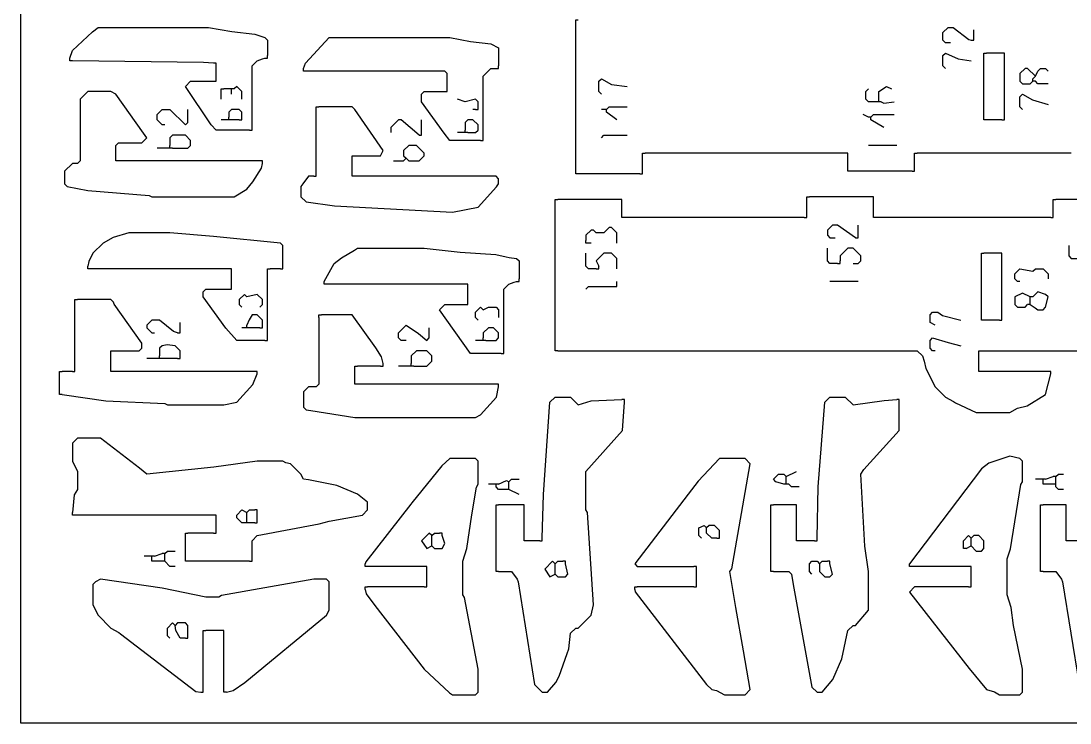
# Model space of a CAD drawing. Extents: x 46 to 1664, y 39 to 1996.
# Drawn here: x 692 to 1100.5, y 722 to 995.5 of the extents above; entities that cross this region are included whole.
import ezdxf

# ---------------------------------------------------------------- set-up
doc = ezdxf.new("R2010")
doc.units = 0
doc.layers.get('0').update_dxf_attribs({"linetype": 'CONTINUOUS'})

msp = doc.modelspace()

# ---------------------------------------------------------------- linework, layer by layer
at = {"color": 7, "linetype": 'CONTINUOUS'}
for points in [[(692, 723), (692, 1326), (694, 1328), (1662, 1328)], [(711, 981), (712, 984), (719.846154, 991.230769), (722, 993), (765, 993), (774.04878, 991.439024), (783.1, 990.3), (787, 989), (788, 988), (788, 982)], [(908, 995), (908, 996), (909, 996)], [(908, 937), (908, 995)], [(1054, 987), (1052, 987), (1051, 988), (1051, 991), (1053, 993), (1055, 993), (1061.153846, 988.230769), (1062, 988)], [(802, 977), (802.8, 979.1), (812, 989), (859, 989), (867.04878, 987.439024), (874.95122, 986.560976), (878, 985), (878, 978)], [(1062, 988), (1063, 988), (1063, 989)], [(1063, 989), (1063, 992)], [(712, 980), (711, 980), (711, 981)], [(782, 954), (782, 978), (784, 980), (786.1, 980.8), (787, 981)], [(787, 981), (788, 981), (788, 982)], [(1052, 977), (1051, 978), (1051, 982), (1052, 983), (1056.9, 980.7), (1062, 980)], [(1067, 982), (1067, 983), (1068, 983)], [(1067, 958), (1067, 982)], [(1074, 983), (1068, 983)], [(1075, 982), (1075, 983), (1074, 983)], [(1075, 958), (1075, 982)], [(767, 979), (763.076923, 979.384615), (712, 980)], [(768, 978), (768, 979), (767, 979)], [(768, 973), (768, 978)], [(803, 976), (802, 976), (802, 977)], [(872, 950), (872, 974), (875, 977), (877, 977)], [(877, 977), (878, 977), (878, 978)], [(1087, 974), (1084, 977), (1083, 977), (1081, 975), (1081, 972), (1082, 971), (1085, 971), (1086, 972)], [(1087, 974), (1088, 976), (1089, 977), (1091, 977), (1092, 976)], [(767, 972), (768, 972), (768, 973)], [(858, 969), (858, 975), (857, 976), (803, 976)], [(918, 967), (917, 968), (917, 972), (918, 973), (921.9, 970.8), (928, 970)], [(1086, 973), (1087, 974)], [(1086, 972), (1086, 973)], [(781, 953), (768, 953), (766, 955), (756, 970), (758, 972), (767, 972)], [(770, 968), (770, 969), (771, 969)], [(773, 969), (771, 969)], [(774, 969), (773, 969)], [(775, 969), (774, 969)], [(774, 968), (774, 969)], [(778, 965), (778, 968), (776, 970), (775, 969)], [(857, 968), (858, 968), (858, 969)], [(1025, 964), (1022, 964), (1021, 965), (1021, 968), (1022, 969)], [(1026, 965), (1026, 968), (1029, 970), (1031, 969)], [(1087, 972), (1086, 972)], [(1092, 971), (1088, 971), (1087, 972)], [(729, 942), (729, 947), (730, 948), (739, 948), (741, 950), (739.769231, 951.846154), (729, 967), (727, 968), (718, 968), (715, 965), (715, 941), (714, 940), (712, 940), (709, 937), (709, 932), (710, 931), (718.035294, 929.458824), (741.962069, 927.544828), (743, 927), (775, 927), (780, 930), (782.24, 932.82), (785.7, 938.1), (786, 940)], [(770, 965), (770, 968)], [(774, 967), (774, 968)], [(871, 949), (859, 949), (856.769231, 951.846154), (848, 964), (848, 967), (849, 968), (857, 968)], [(870, 962), (870, 964), (869, 965), (865, 964), (862, 965)], [(1026, 964), (1026, 965)], [(1082, 961), (1081, 962), (1081, 966), (1082, 967), (1085.9, 964.8), (1092, 963)], [(748, 955), (747, 955), (745, 957), (745, 959), (747, 961), (750, 961), (756, 955), (757, 956), (757, 961)], [(778, 958), (778, 960), (777, 961), (774, 961), (773, 960), (773, 958)], [(807, 961), (807, 962), (808, 962)], [(807, 936), (807, 961)], [(822, 943), (832, 943), (833, 945), (822, 961), (821, 962), (808, 962)], [(869, 961), (868, 961)], [(869, 961), (870, 961), (870, 962)], [(919, 961), (918, 961)], [(920, 961), (919, 961)], [(920, 961), (921, 962), (928, 962)], [(920, 960), (920, 961)], [(924, 957), (920, 960)], [(1026, 964), (1025, 964)], [(1027, 964), (1026, 964)], [(1027, 964), (1028, 963.5), (1032, 964)], [(772, 957), (770, 957)], [(773, 957), (772, 957)], [(773, 957), (773, 958)], [(774, 957), (773, 957)], [(777, 957), (774, 957)], [(777, 957), (778, 957), (778, 958)], [(847, 951), (840, 957), (839, 957), (836, 954), (836, 952)], [(848, 952), (848, 957)], [(866, 952), (869, 952), (870, 953), (870, 955), (868, 957), (866, 957), (865, 956), (865, 953)], [(1022, 958), (1020, 959)], [(1023, 958), (1022, 958)], [(1023, 958), (1024, 959), (1032, 959)], [(1023, 957), (1023, 958)], [(1028, 954), (1023, 957)], [(1068, 957), (1067, 957), (1067, 958)], [(1074, 957), (1068, 957)], [(1074, 957), (1075, 957), (1075, 958)], [(781, 953), (782, 953), (782, 954)], [(847, 951), (848, 951), (848, 952)], [(864, 952), (862, 952)], [(865, 952), (864, 952)], [(865, 952), (865, 953)], [(866, 952), (865, 952)], [(751, 946), (757, 946), (758, 947), (758, 949), (756, 951), (751, 951), (750, 950), (750, 947)], [(871, 949), (872, 949), (872, 950)], [(918, 950), (919, 951), (928, 951)], [(749, 946), (745, 946)], [(750, 946), (749, 946)], [(750, 946), (750, 947)], [(751, 946), (750, 946)], [(842, 942), (843, 941), (847, 941), (849, 943), (849, 944), (846, 947), (843, 947), (841, 945), (841, 943), (842, 942)], [(934, 943), (934, 944), (935, 944)], [(1013, 944), (935, 944)], [(1014, 943), (1014, 944), (1013, 944)], [(1033, 947), (1022, 947)], [(1040, 943), (1040, 944), (1041, 944)], [(1101, 944), (1041, 944)], [(730, 941), (729, 941), (729, 942)], [(785, 941), (730, 941)], [(786, 940), (786, 941), (785, 941)], [(821, 942), (821, 943), (822, 943)], [(821, 936), (821, 942)], [(837, 941), (841, 941), (842, 942)], [(934, 937), (934, 943)], [(1014, 938), (1014, 943)], [(1040, 938), (1040, 943)], [(806, 935), (807, 935), (807, 936)], [(822, 935), (821, 935), (821, 936)], [(909, 936), (908, 936), (908, 937)], [(933, 936), (909, 936)], [(933, 936), (934, 936), (934, 937)], [(1015, 937), (1014, 937), (1014, 938)], [(1039, 937), (1015, 937)], [(1039, 937), (1040, 937), (1040, 938)], [(806, 935), (804, 935), (801.8, 932.1), (801, 931), (801, 927), (803, 925), (814.027586, 923.468966), (860, 921), (870, 923), (877.2, 930.9), (878, 932), (878, 934), (877, 935), (822, 935)], [(900, 925), (900, 926), (901, 926)], [(900, 868), (900, 925)], [(925, 926), (901, 926)], [(926, 925), (926, 926), (925, 926)], [(926, 920), (926, 925)], [(998, 926), (998, 927), (999, 927)], [(998, 920), (998, 926)], [(1023, 927), (999, 927)], [(1024, 926), (1024, 927), (1023, 927)], [(1024, 920), (1024, 926)], [(1094, 925), (1094, 926), (1095, 926)], [(1094, 920), (1094, 925)], [(1120, 926), (1095, 926)], [(927, 919), (926, 919), (926, 920)], [(997, 919), (998, 919), (998, 920)], [(1025, 919), (1024, 919), (1024, 920)], [(1093, 919), (1094, 919), (1094, 920)], [(997, 919), (927, 919)], [(1017, 911), (1010, 916), (1008, 916), (1006, 914), (1006, 912), (1007, 911), (1009, 911)], [(1018, 912), (1018, 916)], [(1093, 919), (1025, 919)], [(794, 900), (794, 908), (793, 909), (766.972414, 911.531034), (750, 913), (734, 913), (727.9, 911.2), (724, 909), (720, 905), (718.4, 901.8), (718, 900)], [(924, 909), (924, 913), (922, 915), (921, 915), (919, 913), (916, 913), (915, 914), (914, 914), (912, 912), (912, 910)], [(1017, 911), (1018, 911), (1018, 912)], [(810, 894), (814, 901), (816.846154, 903.230769), (821.9, 906.2), (823, 907), (849, 907), (863.030973, 905.464602), (876.969027, 904.535398), (880.911765, 903.647059), (882.088235, 903.352941), (885, 903), (886, 902), (886, 895)], [(913, 909), (912, 909), (912, 910)], [(914, 909), (913, 909)], [(1010, 901), (1007, 901), (1006, 902), (1006, 907)], [(1016, 901), (1018, 901), (1019, 902), (1019, 904), (1016, 907), (1014, 907), (1011, 904), (1011, 902)], [(1100, 908), (1100, 904), (1101, 903), (1105, 903), (1106, 904), (1105.5, 905), (1107, 908), (1107.9, 908.2), (1111, 908), (1113, 906), (1113, 904)], [(916, 899), (913, 899), (912, 900), (912, 905)], [(924, 899), (924, 903), (922, 905), (919, 905), (916, 902), (917, 900)], [(1066, 904), (1066, 905), (1067, 905)], [(1066, 880), (1066, 904)], [(1073, 905), (1067, 905)], [(1074, 904), (1074, 905), (1073, 905)], [(1074, 880), (1074, 904)], [(719, 899), (718, 899), (718, 900)], [(773, 899), (719, 899)], [(774, 898), (774, 899), (773, 899)], [(788, 898), (788, 899), (789, 899)], [(793, 899), (789, 899)], [(793, 899), (794, 899), (794, 900)], [(916, 899), (917, 899), (917, 900)], [(1010, 901), (1011, 901), (1011, 902)], [(1081, 894), (1080, 894), (1079, 895), (1079, 897), (1081, 899), (1086, 898), (1087, 899), (1090, 899), (1092, 897), (1092, 895)], [(774, 892), (774, 898)], [(788, 872), (788, 898)], [(885, 894), (886, 894), (886, 895)], [(787, 871), (776, 871), (771.76, 875.82), (763, 888), (763, 890), (764, 891), (773, 891)], [(773, 891), (774, 891), (774, 892)], [(811, 893), (810, 893), (810, 894)], [(865, 893), (811, 893)], [(866, 892), (866, 893), (865, 893)], [(866, 886), (866, 892)], [(880, 867), (880, 891), (882, 893), (884.1, 893.8), (885, 894)], [(912, 891), (913, 892), (923, 892)], [(923, 892), (924, 892), (924, 893)], [(924, 893), (924, 894)], [(1018, 894), (1007, 894)], [(713, 886), (713, 887), (714, 887)], [(728, 867), (738, 867), (739, 868), (739, 870), (728.230769, 885.153846), (728, 886), (727, 887), (714, 887)], [(785, 884), (786, 885), (786, 887), (784, 889), (780, 888), (779, 889), (777, 887), (777, 885), (778, 884)], [(1085, 888), (1082, 889.5), (1079, 888), (1079, 885), (1080, 884), (1083, 884), (1084, 885)], [(1085, 885), (1086.9, 883.8), (1088, 883), (1090, 883), (1091, 884), (1092, 888), (1091, 889), (1088, 890), (1086, 888)], [(1086, 888), (1085, 888)], [(1085, 887), (1085, 888)], [(1085, 886), (1085, 887)], [(713, 860), (713, 886)], [(879, 866), (867, 866), (855, 883), (857, 885), (865, 885)], [(865, 885), (866, 885), (866, 886)], [(870, 879), (869, 880), (869, 882), (871, 884), (872, 883), (874, 884), (877, 884), (878, 883), (878, 880)], [(1085, 885), (1084, 885)], [(1085, 885), (1085, 886)], [(753, 874), (751.337838, 874.472973), (746, 879), (743, 879), (741, 877), (741, 876), (743, 874), (744, 874)], [(786, 877), (786, 879), (784, 881), (782, 881), (780.8, 879.1), (780, 877)], [(808, 880), (808, 854), (807, 853), (804, 853), (802, 851), (802, 845), (803, 844), (804.9, 843.7), (822, 841), (869, 841), (871, 842), (877.2, 848.9), (878, 853)], [(808, 880), (808, 881), (809, 881)], [(833, 862), (832.4, 864.7), (830.24, 868.18), (821, 881), (809, 881)], [(1048, 877), (1046, 878), (1046, 881), (1047, 882), (1049, 882), (1050.9, 880.8), (1058, 879)], [(1067, 879), (1066, 879), (1066, 880)], [(1073, 879), (1067, 879)], [(1073, 879), (1074, 879), (1074, 880)], [(753, 874), (754, 874), (754, 875)], [(754, 875), (754, 878)], [(779, 876), (778, 876)], [(780, 876), (779, 876)], [(780, 876), (780, 877)], [(781, 876), (780, 876)], [(785, 876), (781, 876)], [(785, 876), (786, 876), (786, 877)], [(842, 871), (840, 871), (839, 872), (839, 874), (842, 877), (846.82, 873.76), (850, 871), (851, 872), (851, 876)], [(873, 871), (877, 871), (878, 872), (878, 874), (876, 876), (874, 876), (872, 874), (872, 872)], [(787, 871), (788, 871), (788, 872)], [(871, 871), (869, 871)], [(872, 871), (871, 871)], [(872, 871), (872, 872)], [(873, 871), (872, 871)], [(1048, 867), (1047, 867), (1046, 868), (1046, 871), (1047, 872), (1053.1, 870.2), (1058, 869)], [(727, 866), (727, 867), (728, 867)], [(754, 865), (754, 867), (752, 869), (748.9, 869.3), (747, 869), (746, 868), (746, 865)], [(845, 861), (850, 861), (852, 863), (852, 865), (850, 867), (846, 867), (844, 865), (844, 862)], [(879, 866), (880, 866), (880, 867)], [(901, 867), (900, 867), (900, 868)], [(901, 867), (1041, 867), (1043, 865), (1043.647059, 862.911765), (1044.352941, 860.088235), (1048, 853), (1052, 849), (1055.153846, 847.230769), (1055.846154, 846.769231), (1064, 843), (1077, 843), (1080.076923, 844.615385), (1083.8, 845.6), (1091, 850), (1093, 858)], [(1065, 866), (1065, 867), (1066, 867)], [(1066, 867), (1255, 867), (1256, 866), (1256.384615, 862.076923), (1260, 854), (1267, 847), (1268.8, 846.6), (1277, 843), (1290, 843), (1292.9, 844.3), (1294.088235, 844.647059), (1300, 847), (1304, 851), (1305.4, 854.2), (1306, 858)], [(727, 860), (727, 866)], [(745, 864), (741, 864)], [(746, 864), (745, 864)], [(746, 864), (746, 865)], [(747, 864), (746, 864)], [(753, 864), (747, 864)], [(753, 864), (754, 864), (754, 865)], [(832, 861), (833, 861), (833, 862)], [(844, 861), (844, 862)], [(1065, 860), (1065, 866)], [(707, 858), (707, 859), (708, 859)], [(707, 851), (707, 858)], [(712, 859), (708, 859)], [(708, 850), (708.9, 849.8), (725.019931, 847.478336), (747.980069, 846.521664), (749, 846), (771, 846), (776, 847), (782.230769, 853.846154), (784, 858)], [(712, 859), (713, 859), (713, 860)], [(728, 859), (727, 859), (727, 860)], [(783, 859), (728, 859)], [(784, 858), (784, 859), (783, 859)], [(822, 860), (822, 861), (823, 861)], [(822, 855), (822, 860)], [(832, 861), (823, 861)], [(843, 861), (839, 861)], [(844, 861), (843, 861)], [(845, 861), (844, 861)], [(1066, 859), (1065, 859), (1065, 860)], [(1092, 859), (1066, 859)], [(1093, 858), (1093, 859), (1092, 859)], [(823, 854), (822, 854), (822, 855)], [(877, 854), (823, 854)], [(878, 853), (878, 854), (877, 854)], [(708, 850), (707, 850), (707, 851)], [(878, 781), (883, 781), (885.2, 778.1), (885.569231, 776.946154), (892, 737), (895, 734), (897, 734), (900.230769, 737.846154), (901.6, 740.2), (904.7, 749.1), (905.3, 750.9), (906, 757), (908, 759), (909, 759), (914, 764), (915, 768), (912.554455, 803.955446), (912, 805), (912, 820), (926.2, 835.9), (927, 847)], [(895, 794), (895.470769, 810.973846), (898, 847), (900, 849), (906, 849), (909, 846), (914.035294, 847.541176), (926, 848)], [(927, 847), (927, 848), (926, 848)], [(985, 781), (991, 781), (992, 780), (992.647059, 775.911765), (1000, 736), (1002, 734), (1004, 734), (1008.2, 738.9), (1011.594595, 747.067568), (1014, 758), (1016, 760), (1017, 760), (1022, 766), (1022, 781), (1020.554455, 790.955446), (1019, 819), (1020.248276, 820.77931), (1034, 836), (1034, 847)], [(1002, 794), (1002.475113, 813.977376), (1005, 847), (1007, 849), (1013, 849), (1016, 846), (1028.067568, 847.594595), (1033, 848)], [(1034, 847), (1034, 848), (1033, 848)], [(1090, 781), (1095, 781), (1097.2, 778.1), (1097.569231, 776.946154), (1104, 737), (1107, 734), (1109, 734), (1112.230769, 737.846154), (1113.6, 740.2), (1116.8, 750.1), (1117.2, 750.9), (1118, 757), (1121, 760), (1122, 760), (1126, 764), (1127, 768), (1124.554455, 802.955446), (1124, 804), (1124, 820), (1138.2, 835.9), (1139, 847)], [(782, 786), (782, 793), (784, 795), (808.088235, 799.647059), (812.067568, 800.594595), (825, 803), (827, 805), (827, 808), (823.1, 811.2), (814.932432, 814.594595), (803.9, 816.7), (802, 817), (801, 819), (797, 823), (795.1, 823.3), (794, 824), (784, 824), (767.076923, 821.615385), (741, 819), (738.153846, 821.230769), (723, 833), (714, 833), (712, 831), (712, 824), (714, 820), (714, 813), (712.741176, 810.835294), (712, 804)], [(1061, 775), (1040, 775), (1038, 773), (1061.245902, 743.204918), (1068, 735), (1071.1, 734.2), (1073, 733), (1081, 733), (1082, 734), (1082, 743), (1078.430769, 760.053846), (1077.569231, 766.946154), (1076, 772), (1076, 786), (1077.352941, 789.911765), (1081.352941, 814.911765), (1082, 816), (1082, 824), (1081, 825), (1077, 826), (1068.846154, 823.230769), (1066, 821), (1038, 784)], [(826, 774), (826.461538, 772.307692), (829.756098, 767.804878), (849, 743), (858.9, 733.8), (860, 733), (869, 733), (870, 734), (870, 743), (864.7, 770.9), (864, 772), (864, 785), (865.560976, 790.04878), (867.569231, 803.053846), (869.352941, 813.911765), (870, 815), (870, 824), (869, 825), (859, 825), (855.82, 822.24), (844.24, 807.82), (843.754098, 807.204918), (826.243902, 784.804878), (826, 784)], [(931, 774), (931.2, 773.1), (959, 737), (961, 735), (962.9, 734.7), (966, 733), (974, 733), (976, 735), (973.352941, 750.088235), (970.430769, 767.053846), (968, 781), (968.8, 782.1), (976, 823), (974, 825), (964, 825), (955.756098, 816.195122), (951.76, 811.18), (931, 784), (932, 783), (954, 783)], [(882, 816), (883, 817), (886, 817)], [(989, 815), (986, 816), (985, 817), (987, 819), (989, 819), (990, 818)], [(990, 818), (994, 820)], [(990, 816), (990, 818)], [(1089, 817), (1087, 817)], [(1090, 817), (1089, 817)], [(1091, 817), (1090, 817)], [(1090, 816), (1090, 817)], [(1091, 817), (1094, 818)], [(1095, 818), (1094, 818)], [(1095, 818), (1096, 819), (1098, 819)], [(1095, 817), (1095, 818)], [(1095, 816), (1095, 817)], [(876, 815), (874, 815)], [(877, 815), (876, 815)], [(878, 815), (877, 815)], [(877, 814), (877, 815)], [(881, 813), (878, 813), (877, 814)], [(878, 815), (881, 816.5), (882, 816)], [(882, 813), (881, 813)], [(882, 814), (882, 816)], [(882, 813), (882, 814)], [(886, 811), (882, 813)], [(990, 815), (989, 815)], [(990, 815), (990, 816)], [(991, 815), (990, 815)], [(995, 814), (992, 814), (991, 815)], [(1091, 815), (1090, 815), (1090, 816)], [(1094, 815), (1091, 815)], [(1095, 815), (1094, 815)], [(1095, 815), (1095, 816)], [(1095, 814), (1095, 815)], [(1098, 813), (1096, 813), (1095, 814)], [(779, 800), (778, 800), (776, 802), (776, 803), (778, 805), (780, 804)], [(780, 804), (781, 805), (783, 805)], [(784, 804), (784, 805), (783, 805)], [(877, 806), (877, 807), (878, 807)], [(877, 782), (877, 806)], [(887, 807), (878, 807)], [(888, 806), (888, 807), (887, 807)], [(888, 794), (888, 806)], [(984, 806), (984, 807), (985, 807)], [(984, 782), (984, 806)], [(993, 807), (985, 807)], [(994, 806), (994, 807), (993, 807)], [(994, 794), (994, 806)], [(1089, 806), (1089, 807), (1090, 807)], [(1089, 782), (1089, 806)], [(1098, 807), (1090, 807)], [(1099, 806), (1099, 807), (1098, 807)], [(1099, 794), (1099, 806)], [(713, 803), (712, 803), (712, 804)], [(767, 803), (713, 803)], [(768, 802), (768, 803), (767, 803)], [(768, 797), (768, 802)], [(780, 801), (780, 804)], [(780, 800), (780, 801)], [(783, 800), (784, 800), (784, 801)], [(784, 801), (784, 804)], [(767, 796), (768, 796), (768, 797)], [(780, 800), (779, 800)], [(781, 800), (780, 800)], [(783, 800), (781, 800)], [(957, 794), (956, 795), (956, 798), (958, 799), (959, 798)], [(964, 795), (964, 797), (962, 799), (960, 799), (959, 798)], [(963, 794), (961, 794), (959, 796), (959, 798)], [(756, 795), (756, 796), (757, 796)], [(756, 786), (756, 795)], [(767, 796), (757, 796)], [(852, 795), (851, 796), (848, 793), (850, 790), (852, 791)], [(852, 795), (853, 796), (855, 796)], [(852, 791), (852, 795)], [(852, 791), (853, 790), (856, 790), (857, 792), (856, 795)], [(856, 795), (856, 796), (855, 796)], [(889, 793), (888, 793), (888, 794)], [(894, 793), (889, 793)], [(894, 793), (895, 793), (895, 794)], [(963, 794), (964, 794), (964, 795)], [(995, 793), (994, 793), (994, 794)], [(1001, 793), (995, 793)], [(1001, 793), (1002, 793), (1002, 794)], [(1059, 791), (1059, 793), (1061, 795), (1062, 794)], [(1062, 791), (1064, 789), (1066, 789), (1067, 790), (1067, 793), (1065, 795), (1063, 795), (1062, 794)], [(1062, 791), (1062, 794)], [(1100, 793), (1099, 793), (1099, 794)], [(1106, 793), (1100, 793)], [(748, 788), (749, 789), (752, 789)], [(1060, 790), (1059, 790), (1059, 791)], [(1060, 790), (1062, 791)], [(742, 787), (740, 787)], [(743, 787), (742, 787)], [(744, 787), (743, 787)], [(743, 786), (743, 787)], [(744, 785), (743, 785), (743, 786)], [(744, 787), (747, 788)], [(747, 785), (744, 785)], [(748, 788), (747, 788)], [(748, 785), (747, 785)], [(748, 787), (748, 788)], [(748, 786), (748, 787)], [(748, 785), (748, 786)], [(752, 783), (750, 783), (748, 785)], [(757, 785), (756, 785), (756, 786)], [(781, 785), (757, 785)], [(781, 785), (782, 785), (782, 786)], [(900, 784), (899, 785), (896, 782), (898, 779), (900, 780)], [(900, 784), (901, 785), (903, 785)], [(904, 784), (904, 785), (903, 785)], [(1000, 780), (999, 781), (999, 784), (1000, 785), (1002, 785), (1003, 784)], [(1003, 784), (1004, 785), (1006, 785)], [(1007, 784), (1007, 785), (1006, 785)], [(827, 783), (826, 783), (826, 784)], [(849, 783), (827, 783)], [(850, 782), (850, 783), (849, 783)], [(850, 776), (850, 782)], [(878, 781), (877, 781), (877, 782)], [(900, 780), (900, 784)], [(900, 780), (901, 779), (904, 779), (905, 780), (904, 784)], [(955, 782), (955, 783), (954, 783)], [(955, 776), (955, 782)], [(985, 781), (984, 781), (984, 782)], [(1003, 784), (1003, 781), (1005, 779), (1007, 779), (1008, 780), (1007, 784)], [(1039, 783), (1038, 783), (1038, 784)], [(1061, 783), (1039, 783)], [(1062, 782), (1062, 783), (1061, 783)], [(1062, 776), (1062, 782)], [(1090, 781), (1089, 781), (1089, 782)], [(772, 734), (774.630769, 734.646154), (779.195122, 737.756098), (811, 764), (812, 766), (812, 777), (811, 778), (806, 778), (770.088235, 771.647059), (769, 771), (764, 771), (746.946154, 774.569231), (723, 778), (721, 777), (720, 776), (720, 768), (722, 764), (727, 759), (730.153846, 757.230769), (730.804878, 756.756098), (760.1, 734.3), (762, 734)], [(826, 774), (826, 775), (827, 775)], [(849, 775), (827, 775)], [(849, 775), (850, 775), (850, 776)], [(931, 774), (931, 775), (932, 775)], [(954, 775), (932, 775)], [(954, 775), (955, 775), (955, 776)], [(1061, 775), (1062, 775), (1062, 776)], [(750, 755), (749, 756), (749, 759), (751, 761), (752, 760)], [(757, 756), (757, 760), (756, 761), (753, 761), (752, 760)], [(756, 755), (754, 755), (752.3, 758.1), (752, 760)], [(756, 755), (757, 755), (757, 756)], [(763, 757), (763, 758), (764, 758)], [(763, 735), (763, 757)], [(770, 758), (764, 758)], [(771, 757), (771, 758), (770, 758)], [(771, 735), (771, 757)], [(762, 734), (763, 734), (763, 735)], [(772, 734), (771, 734), (771, 735)], [(693, 722), (692, 722), (692, 723)], [(1662, 722), (693, 722)]]:
    msp.add_lwpolyline(points, dxfattribs=at)

doc.saveas('drawing.dxf')
